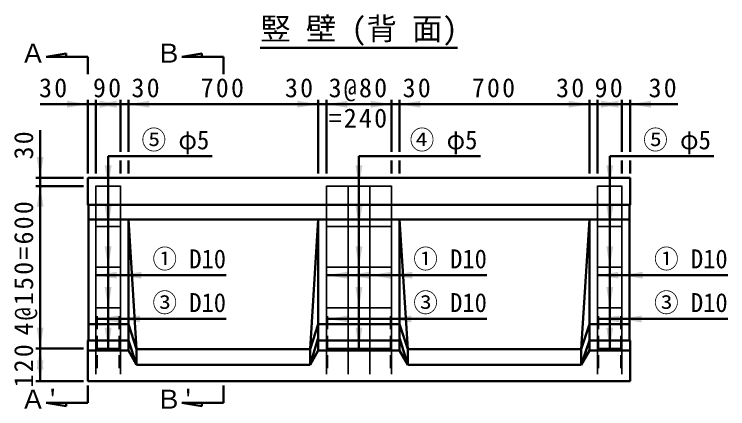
# Model space of a CAD drawing. Units: millimetres, scale not verified. Extents: x 100 to 4105, y 100 to 2870.
# Drawn here: x 2202 to 3024, y 869 to 1324 of the extents above; entities that cross this region are included whole.
import ezdxf
from ezdxf.enums import TextEntityAlignment as Align

# ---------------------------------------------------------------- set-up
doc = ezdxf.new("R2010")
doc.units = ezdxf.units.MM
doc.header["$LTSCALE"] = 5
doc.linetypes.add('USER5', pattern=[4.5, 3, -1.5])
doc.layers.add('V-nasSTD', color=7, linetype='Continuous', lineweight=50)
doc.styles.add('ＭＳ ゴシック', font='')
doc.styles.get('ＭＳ ゴシック').set_extended_font_data('MS Gothic')

msp = doc.modelspace()

# ---------------------------------------------------------------- hatches: boundary and pattern name
at = {"layer": 'V-nasSTD'}
for points in [[(2262.523, 1220.33), (2262.523, 1216.33), (2286.523, 1220.33), (2262.523, 1224.33)], [(2319.898, 1220.33), (2319.898, 1216.33), (2295.898, 1220.33), (2319.898, 1224.33)], [(2300.023, 1220.33), (2300.023, 1224.33), (2324.023, 1220.33), (2300.023, 1216.33)], [(2357.398, 1220.33), (2357.398, 1216.33), (2333.398, 1220.33), (2357.398, 1224.33)], [(2528.148, 1220.33), (2528.148, 1224.33), (2552.148, 1220.33), (2528.148, 1216.33)], [(2585.523, 1220.33), (2585.523, 1216.33), (2561.523, 1220.33), (2585.523, 1224.33)], [(2612.523, 1220.33), (2612.523, 1224.33), (2636.523, 1220.33), (2612.523, 1216.33)], [(2669.898, 1220.33), (2669.898, 1224.33), (2645.898, 1220.33), (2669.898, 1216.33)], [(2840.648, 1220.33), (2840.648, 1216.33), (2864.648, 1220.33), (2840.648, 1224.33)], [(2898.023, 1220.33), (2898.023, 1224.33), (2874.023, 1220.33), (2898.023, 1216.33)], [(2878.148, 1220.33), (2878.148, 1216.33), (2902.148, 1220.33), (2878.148, 1224.33)], [(2935.523, 1220.33), (2935.523, 1216.33), (2911.523, 1220.33), (2935.523, 1224.33)], [(2231.523, 1159.33), (2235.523, 1159.33), (2231.523, 1135.33), (2227.523, 1159.33)], [(2309.96, 1149.955), (2313.96, 1149.955), (2309.96, 1125.955), (2305.96, 1149.955)], [(2599.023, 1149.955), (2603.023, 1149.955), (2599.023, 1125.955), (2595.023, 1149.955)], [(2888.085, 1149.955), (2892.085, 1149.955), (2888.085, 1125.955), (2884.085, 1149.955)], [(2231.523, 1101.955), (2227.523, 1101.955), (2231.523, 1125.955), (2235.523, 1101.955)], [(2309.96, 1103.08), (2313.96, 1103.08), (2309.96, 1079.08), (2305.96, 1103.08)], [(2599.023, 1103.08), (2603.023, 1103.08), (2599.023, 1079.08), (2595.023, 1103.08)], [(2888.085, 1103.08), (2892.085, 1103.08), (2888.085, 1079.08), (2884.085, 1103.08)], [(2309.96, 1056.205), (2313.96, 1056.205), (2309.96, 1032.205), (2305.96, 1056.205)], [(2599.023, 1056.205), (2603.023, 1056.205), (2599.023, 1032.205), (2595.023, 1056.205)], [(2888.085, 1056.205), (2892.085, 1056.205), (2888.085, 1032.205), (2884.085, 1056.205)], [(2319.898, 1023.004), (2319.898, 1019.004), (2295.898, 1023.004), (2319.898, 1027.004)], [(2348.023, 1023.004), (2348.023, 1019.004), (2324.023, 1023.004), (2348.023, 1027.004)], [(2585.523, 1023.004), (2585.523, 1019.004), (2561.523, 1023.004), (2585.523, 1027.004)], [(2610.523, 1023.004), (2610.523, 1019.004), (2586.523, 1023.004), (2610.523, 1027.004)], [(2635.523, 1023.004), (2635.523, 1019.004), (2611.523, 1023.004), (2635.523, 1027.004)], [(2660.523, 1023.004), (2660.523, 1019.004), (2636.523, 1023.004), (2660.523, 1027.004)], [(2898.051, 1023.004), (2898.051, 1019.004), (2874.051, 1023.004), (2898.051, 1027.004)], [(2926.176, 1023.004), (2926.176, 1019.004), (2902.176, 1023.004), (2926.176, 1027.004)], [(2309.96, 1009.33), (2313.96, 1009.33), (2309.96, 985.33), (2305.96, 1009.33)], [(2599.023, 1009.33), (2603.023, 1009.33), (2599.023, 985.33), (2595.023, 1009.33)], [(2888.085, 1009.33), (2892.085, 1009.33), (2888.085, 985.33), (2884.085, 1009.33)], [(2321.148, 972.555), (2321.148, 968.555), (2297.148, 972.555), (2321.148, 976.555)], [(2346.773, 972.555), (2346.773, 968.555), (2322.773, 972.555), (2346.773, 976.555)], [(2586.773, 972.555), (2586.773, 968.555), (2562.773, 972.555), (2586.773, 976.555)], [(2659.273, 972.555), (2659.273, 968.555), (2635.273, 972.555), (2659.273, 976.555)], [(2899.273, 972.555), (2899.273, 968.555), (2875.273, 972.555), (2899.273, 976.555)], [(2924.898, 972.555), (2924.898, 968.555), (2900.898, 972.555), (2924.898, 976.555)], [(2231.523, 962.455), (2235.523, 962.455), (2231.523, 938.455), (2227.523, 962.455)], [(2309.96, 962.455), (2313.96, 962.455), (2309.96, 938.455), (2305.96, 962.455)], [(2599.023, 962.455), (2603.023, 962.455), (2599.023, 938.455), (2595.023, 962.455)], [(2888.085, 962.455), (2892.085, 962.455), (2888.085, 938.455), (2884.085, 962.455)], [(2231.523, 914.455), (2235.523, 914.455), (2231.523, 938.455), (2227.523, 914.455)], [(2231.523, 924.955), (2235.523, 924.955), (2231.523, 900.955), (2227.523, 924.955)]]:
    msp.add_hatch(color=256, dxfattribs=at).paths.add_polyline_path(points)

# ---------------------------------------------------------------- linework, layer by layer
for p, q in [((2485.273, 1285.33), (2712.773, 1285.33)), ((2261.523, 1279.012), (2238.483, 1275.172)), ((2261.523, 1275.172), (2238.483, 1275.172)), ((2261.523, 1275.172), (2261.523, 1279.012)), ((2261.523, 1275.172), (2286.523, 1275.172)), ((2286.523, 1275.172), (2286.523, 1255.172)), ((2417.773, 1279.012), (2394.733, 1275.172)), ((2417.773, 1275.172), (2394.733, 1275.172)), ((2417.773, 1275.172), (2417.773, 1279.012)), ((2417.773, 1275.172), (2442.773, 1275.172)), ((2442.773, 1275.172), (2442.773, 1255.172)), ((2286.523, 1225.33), (2286.523, 1140.33)), ((2295.898, 1225.33), (2295.898, 1140.33)), ((2324.023, 1225.33), (2324.023, 1165.33)), ((2333.398, 1225.33), (2333.398, 1165.33)), ((2552.148, 1225.33), (2552.148, 1140.33)), ((2561.523, 1225.33), (2561.523, 1140.33)), ((2636.523, 1225.33), (2636.523, 1165.33)), ((2645.898, 1225.33), (2645.898, 1165.33)), ((2864.648, 1225.33), (2864.648, 1140.33)), ((2874.023, 1225.33), (2874.023, 1140.33)), ((2902.148, 1225.33), (2902.148, 1165.33)), ((2911.523, 1225.33), (2911.523, 1165.33)), ((2286.523, 1220.33), (2231.523, 1220.33)), ((2295.898, 1220.33), (2286.523, 1220.33)), ((2324.023, 1220.33), (2295.898, 1220.33)), ((2333.398, 1220.33), (2324.023, 1220.33)), ((2552.148, 1220.33), (2333.398, 1220.33)), ((2561.523, 1220.33), (2552.148, 1220.33)), ((2636.523, 1220.33), (2561.523, 1220.33)), ((2645.898, 1220.33), (2636.523, 1220.33)), ((2645.898, 1220.33), (2864.648, 1220.33)), ((2864.648, 1220.33), (2874.023, 1220.33)), ((2874.023, 1220.33), (2902.148, 1220.33)), ((2902.148, 1220.33), (2911.523, 1220.33)), ((2911.523, 1220.33), (2966.523, 1220.33)), ((2231.523, 1135.33), (2231.523, 1190.33)), ((2309.96, 1160.33), (2309.96, 938.455)), ((2309.96, 1160.33), (2429.96, 1160.33)), ((2599.023, 1160.33), (2599.023, 938.455)), ((2599.023, 1160.33), (2739.023, 1160.33)), ((2888.085, 1160.33), (2888.085, 938.455)), ((2888.085, 1160.33), (3008.085, 1160.33)), ((2324.023, 1155.33), (2324.023, 1140.33)), ((2333.398, 1155.33), (2333.398, 1140.33)), ((2636.523, 1155.33), (2636.523, 1140.33)), ((2645.898, 1155.33), (2645.898, 1140.33)), ((2902.148, 1155.33), (2902.148, 1140.33)), ((2911.523, 1155.33), (2911.523, 1140.33)), ((2226.523, 1135.33), (2281.523, 1135.33)), ((2231.523, 1125.955), (2231.523, 1135.33)), ((2911.523, 1135.33), (2286.523, 1135.33)), ((2286.523, 1135.33), (2286.523, 1104.08)), ((2911.523, 1135.33), (2911.523, 1104.08)), ((2281.523, 1125.955), (2226.523, 1125.955)), ((2231.523, 1125.955), (2231.523, 938.455)), ((2286.523, 1104.08), (2287.304, 1103.298)), ((2911.523, 1104.08), (2286.523, 1104.08)), ((2287.304, 948.611), (2287.304, 1103.298)), ((2911.523, 1104.08), (2910.742, 1103.298)), ((2910.742, 948.611), (2910.742, 1103.298)), ((2910.742, 1087.205), (2287.304, 1087.205)), ((2333.398, 1087.205), (2342.773, 937.83)), ((2333.398, 1087.205), (2333.398, 936.267)), ((2542.773, 937.83), (2552.148, 1087.205)), ((2552.148, 1087.205), (2552.148, 936.267)), ((2645.898, 1087.205), (2655.273, 937.83)), ((2645.898, 1087.205), (2645.898, 936.267)), ((2855.273, 937.83), (2864.648, 1087.205)), ((2864.648, 1087.205), (2864.648, 936.267)), ((2445.898, 1023.004), (2295.898, 1023.004)), ((2746.523, 1023.004), (2561.523, 1023.004)), ((3024.051, 1023.004), (2874.051, 1023.004)), ((2445.898, 972.555), (2297.148, 972.555)), ((2746.523, 972.555), (2562.773, 972.555)), ((3024.023, 972.555), (2875.273, 972.555)), ((2287.304, 966.58), (2333.398, 966.58)), ((2333.398, 966.58), (2342.773, 937.83)), ((2552.148, 966.58), (2542.773, 937.83)), ((2552.148, 966.58), (2645.898, 966.58)), ((2645.898, 966.58), (2655.273, 937.83)), ((2864.648, 966.58), (2855.273, 937.83)), ((2864.648, 966.58), (2910.742, 966.58)), ((2286.523, 947.83), (2287.304, 948.611)), ((2286.523, 947.83), (2286.523, 900.955)), ((2286.523, 947.83), (2333.398, 947.83)), ((2333.398, 947.83), (2342.773, 919.705)), ((2542.773, 919.705), (2552.148, 950.955)), ((2552.148, 947.83), (2645.898, 947.83)), ((2645.898, 950.955), (2655.273, 919.705)), ((2864.648, 947.83), (2855.273, 919.705)), ((2864.648, 947.83), (2911.523, 947.83)), ((2911.523, 947.83), (2910.742, 948.611)), ((2911.523, 900.955), (2911.523, 947.83)), ((2281.523, 938.455), (2226.523, 938.455)), ((2231.523, 900.955), (2231.523, 938.455)), ((2342.773, 937.83), (2542.773, 937.83)), ((2342.773, 937.83), (2342.773, 919.705)), ((2542.773, 937.83), (2542.773, 919.705)), ((2655.273, 937.83), (2855.273, 937.83)), ((2655.273, 937.83), (2655.273, 919.705)), ((2855.273, 937.83), (2855.273, 919.705)), ((2286.523, 936.267), (2333.398, 936.267)), ((2333.398, 936.267), (2342.773, 919.705)), ((2542.773, 919.705), (2552.148, 936.267)), ((2552.148, 936.267), (2645.898, 936.267)), ((2645.898, 936.267), (2655.273, 919.705)), ((2864.648, 936.267), (2855.273, 919.705)), ((2864.648, 936.267), (2911.523, 936.267)), ((2342.773, 919.705), (2542.773, 919.705)), ((2655.273, 919.705), (2855.273, 919.705)), ((2281.523, 900.955), (2226.523, 900.955)), ((2286.523, 900.955), (2911.523, 900.955)), ((2286.523, 875.955), (2286.523, 895.955)), ((2442.773, 875.955), (2442.773, 895.955)), ((2261.523, 872.115), (2238.483, 875.955)), ((2261.523, 875.955), (2238.483, 875.955)), ((2261.523, 875.955), (2286.523, 875.955)), ((2261.523, 875.955), (2261.523, 872.115)), ((2417.773, 872.115), (2394.733, 875.955)), ((2417.773, 875.955), (2394.733, 875.955)), ((2417.773, 875.955), (2442.773, 875.955)), ((2417.773, 875.955), (2417.773, 872.115))]:
    msp.add_line(p, q, dxfattribs=at)
at = {"layer": 'V-nasSTD', "lineweight": 35}
for p, q in [((2295.898, 1126.175), (2295.898, 908.767)), ((2295.898, 1125.955), (2324.023, 1125.955)), ((2324.023, 1126.175), (2324.023, 908.767)), ((2561.523, 1126.175), (2561.523, 908.767)), ((2561.523, 1125.955), (2636.523, 1125.955)), ((2586.523, 1126.175), (2586.523, 908.767)), ((2611.523, 1126.175), (2611.523, 908.767)), ((2636.523, 1126.175), (2636.523, 908.767)), ((2874.023, 1126.175), (2874.023, 908.767)), ((2874.023, 1125.955), (2902.148, 1125.955)), ((2902.148, 1126.175), (2902.148, 908.767)), ((2295.898, 1079.08), (2324.023, 1079.08)), ((2561.523, 1079.08), (2636.523, 1079.08)), ((2874.023, 1079.08), (2902.148, 1079.08)), ((2295.898, 1032.205), (2324.023, 1032.205)), ((2561.523, 1032.205), (2636.523, 1032.205)), ((2874.023, 1032.205), (2902.148, 1032.205)), ((2295.898, 985.33), (2324.023, 985.33)), ((2561.523, 985.33), (2636.523, 985.33)), ((2874.023, 985.33), (2902.148, 985.33)), ((2295.898, 938.455), (2324.023, 938.455)), ((2561.523, 938.455), (2636.523, 938.455)), ((2874.023, 938.455), (2902.148, 938.455))]:
    msp.add_line(p, q, dxfattribs=at)
at = {"layer": 'V-nasSTD', "linetype": 'USER5', "lineweight": 35}
for p, q in [((2297.148, 975.654), (2297.148, 908.767)), ((2322.773, 975.654), (2322.773, 908.767)), ((2562.773, 975.654), (2562.773, 908.767)), ((2635.273, 975.654), (2635.273, 908.767)), ((2875.273, 975.654), (2875.273, 908.767)), ((2900.898, 975.654), (2900.898, 908.767))]:
    msp.add_line(p, q, dxfattribs=at)

# ---------------------------------------------------------------- texts
at = {"layer": 'V-nasSTD', "style": 'ＭＳ ゴシック'}
for s, height, p in [('竪 壁 (背 面)', 25.66, (2599.023, 1320.33)), ('Ａ', 21.99, (2223.483, 1290.172)), ('Ｂ', 21.99, (2379.733, 1290.172)), ("Ａ'", 21.99, (2230.983, 890.955)), ("Ｂ'", 21.99, (2387.233, 890.955))]:
    msp.add_text(s, height=height, dxfattribs=at).set_placement(p, align=Align.TOP_CENTER)
at = {"layer": 'V-nasSTD', "style": 'ＭＳ ゴシック', "width": 0.95}
for s, p in [('⑤ φ5', (2387.484, 1190.138)), ('④ φ5', (2696.547, 1190.138)), ('⑤ φ5', (2965.609, 1190.138)), ('① D10', (2403.422, 1052.812)), ('① D10', (2704.047, 1052.812)), ('① D10', (2981.575, 1052.812)), ('③ D10', (2403.422, 1002.363)), ('③ D10', (2704.047, 1002.363)), ('③ D10', (2981.575, 1002.363))]:
    msp.add_text(s, height=21.85, dxfattribs=at).set_placement(p, align=Align.TOP_CENTER)
at = {"layer": 'V-nasSTD', "char_height": 21.99, "attachment_point": 2, "style": 'ＭＳ ゴシック'}
for s, insert in [('\\T1.17;30', (2247.773, 1250.33)), ('\\T1.17;90', (2309.96, 1250.33)), ('\\T1.17;30', (2354.335, 1250.33)), ('\\T1.17;700', (2442.773, 1250.33)), ('\\T1.17;30', (2531.21, 1250.33)), ('\\T1.17;3@80', (2599.023, 1250.33)), ('\\T1.17;30', (2666.835, 1250.33)), ('\\T1.17;700', (2755.273, 1250.33)), ('\\T1.17;30', (2843.71, 1250.33)), ('\\T1.17;90', (2888.085, 1250.33)), ('\\T1.17;30', (2950.273, 1250.33)), ('\\T1.17;=240', (2599.023, 1215.33))]:
    msp.add_mtext(s, dxfattribs=dict(at, insert=insert))
at = {"layer": 'V-nasSTD', "char_height": 21.99, "attachment_point": 2, "rotation": 90, "style": 'ＭＳ ゴシック'}
for s, insert in [('\\T1.17;30', (2201.523, 1174.08)), ('\\T1.17;4@150=600', (2201.523, 1032.205)), ('\\T1.17;120', (2201.523, 919.705))]:
    msp.add_mtext(s, dxfattribs=dict(at, insert=insert))

doc.saveas('drawing.dxf')
